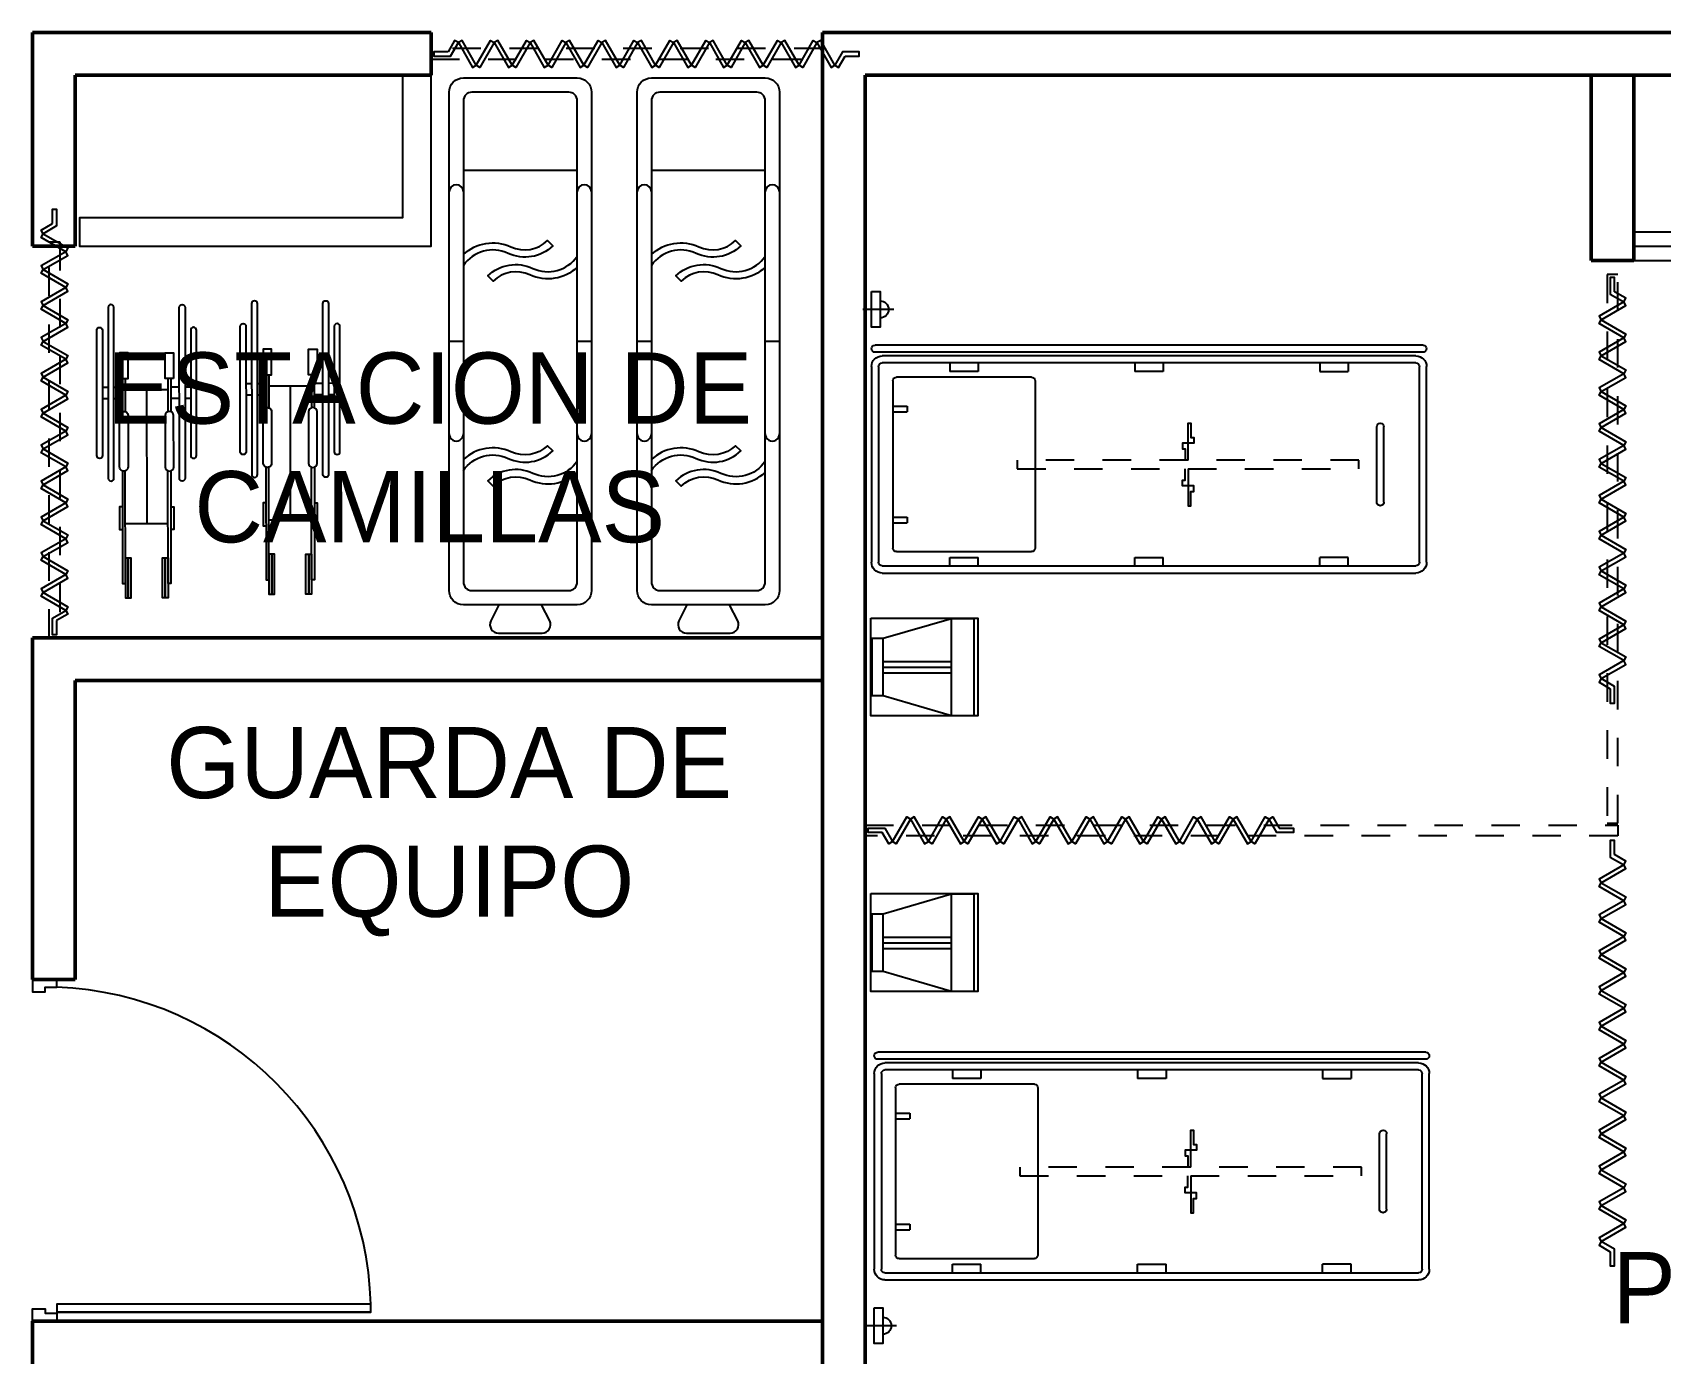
# Model space of a CAD drawing. Header units: millimetres. Extents: x 2523 to 2756, y 378 to 482.
# Drawn here: x 2583.05 to 2588.77, y 454.66 to 459.3 of the extents above; entities that cross this region are included whole.
import ezdxf

# ---------------------------------------------------------------- set-up
doc = ezdxf.new("R2010")
doc.units = ezdxf.units.MM
doc.linetypes.add('HIDDE50', pattern=[0.08, 0.05, -0.03])
for name, color, linetype in [('DUROCK', 101, 'Continuous'), ('MOBILIARIO', 161, 'Continuous'), ('PUERTAS', 2, 'Continuous'), ('TEXTOS', 3, 'Continuous')]:
    doc.layers.add(name, color=color, linetype=linetype)
doc.layers.add('MUROS', color=7, linetype='Continuous', lineweight=50)
doc.styles.add('STYLE1', font='GOTHIC.TTF')

# ---------------------------------------------------------------- blocks, each defined once
blk = doc.blocks.new('P120')
at = {"color": 2}
for points in [[(0.0161, 1.2), (0, 1.2), (0, 1.1568), (0.0443, 1.1568), (0.0443, 1.1723), (0.0853, 1.1723), (0.0853, 1.2), (0.0678, 1.2)], [(0.0161, 0), (0, 0), (0, 0.0432), (0.0443, 0.0432), (0.0443, 0.0277), (0.0853, 0.0277), (0.0853, 0), (0.0678, 0)]]:
    blk.add_lwpolyline(points, dxfattribs=at)
blk.add_lwpolyline([(1.1882, 0.0317), (0.0853, 0.0317), (1.1882, 0.0317), (1.1882, 0.0594), (0.0853, 0.0594), (0.0853, 0.0317)], close=True, dxfattribs=at)
at = {"color": 8}
blk.add_arc((0.045, 0.0294), 1.1436, 1.5037, 87.9825, dxfattribs=at)
blk = doc.blocks.new('CORT')
for points in [[(0.06, 0.0075), (0.01, 0.0075), (0.01, -0.0075), (0.0687, -0.0075), (0.0958, 0.0396), (0.0828, 0.0471)], [(0.1588, -0.0396), (0.1088, 0.0471), (0.0958, 0.0396), (0.1458, -0.0471)], [(0.1588, -0.0396), (0.2088, 0.0471), (0.2218, 0.0396), (0.1718, -0.0471)], [(0.2848, -0.0396), (0.2348, 0.0471), (0.2218, 0.0396), (0.2718, -0.0471)], [(0.2848, -0.0396), (0.3348, 0.0471), (0.3478, 0.0396), (0.2978, -0.0471)], [(0.4108, -0.0396), (0.3608, 0.0471), (0.3478, 0.0396), (0.3978, -0.0471)], [(0.4108, -0.0396), (0.4608, 0.0471), (0.4738, 0.0396), (0.4238, -0.0471)], [(0.5368, -0.0396), (0.4868, 0.0471), (0.4738, 0.0396), (0.5238, -0.0471)], [(0.5368, -0.0396), (0.5868, 0.0471), (0.5997, 0.0396), (0.5497, -0.0471)], [(0.6627, -0.0396), (0.6127, 0.0471), (0.5997, 0.0396), (0.6497, -0.0471)], [(0.6627, -0.0396), (0.7127, 0.0471), (0.7257, 0.0396), (0.6757, -0.0471)], [(0.7887, -0.0396), (0.7387, 0.0471), (0.7257, 0.0396), (0.7757, -0.0471)], [(0.7887, -0.0396), (0.8387, 0.0471), (0.8517, 0.0396), (0.8017, -0.0471)], [(0.9147, -0.0396), (0.8647, 0.0471), (0.8517, 0.0396), (0.9017, -0.0471)], [(0.9147, -0.0396), (0.9647, 0.0471), (0.9777, 0.0396), (0.9277, -0.0471)], [(1.0407, -0.0396), (0.9907, 0.0471), (0.9777, 0.0396), (1.0277, -0.0471)], [(1.0407, -0.0396), (1.0907, 0.0471), (1.1037, 0.0396), (1.0537, -0.0471)], [(1.1667, -0.0396), (1.1167, 0.0471), (1.1037, 0.0396), (1.1537, -0.0471)], [(1.1667, -0.0396), (1.2167, 0.0471), (1.2297, 0.0396), (1.1797, -0.0471)], [(1.2926, -0.0396), (1.2426, 0.0471), (1.2297, 0.0396), (1.2797, -0.0471)], [(1.2926, -0.0396), (1.3426, 0.0471), (1.3556, 0.0396), (1.3056, -0.0471)], [(1.4186, -0.0396), (1.3686, 0.0471), (1.3556, 0.0396), (1.4056, -0.0471)], [(1.4544, -0.0075), (1.5044, -0.0075), (1.5044, 0.0075), (1.4458, 0.0075), (1.4186, -0.0396), (1.4316, -0.0471)]]:
    blk.add_lwpolyline(points, close=True)
blk = doc.blocks.new('1910159')
for p, q in [((0.1207, 1.3214), (0.8082, 1.3214)), ((0.0457, -0.6161), (0.0457, 1.3089)), ((0.0707, -0.6161), (0.0707, 1.3089)), ((0.0832, -0.5911), (0.0832, 1.2839)), ((0.1082, -0.5911), (0.1082, 1.2839)), ((0.1207, 1.2964), (0.8082, 1.2964)), ((0.8207, 1.2839), (0.8207, -0.5911)), ((0.8457, 1.2839), (0.8457, -0.5911)), ((0.1582, 0.7589), (0.1582, 1.2339)), ((0.1707, 1.2464), (0.7582, 1.2464)), ((0.2595, 1.2464), (0.2595, 1.1964)), ((0.2795, 1.2464), (0.2795, 1.1964)), ((0.6495, 1.2464), (0.6495, 1.1964)), ((0.6695, 1.2464), (0.6695, 1.1964)), ((0.7707, 1.2339), (0.7707, 0.7589)), ((0.2595, 1.1964), (0.2795, 1.1964)), ((0.6495, 1.1964), (0.6695, 1.1964)), ((0.1082, 1.0464), (0.1382, 1.0464)), ((0.1382, 0.9464), (0.1382, 1.0464)), ((0.7907, 1.0464), (0.7907, 0.9464)), ((0.8207, 1.0464), (0.7907, 1.0464)), ((0.1082, 0.9464), (0.1382, 0.9464)), ((0.8207, 0.9464), (0.7907, 0.9464)), ((0.1707, 0.7464), (0.7582, 0.7464)), ((0.1082, 0.3964), (0.1382, 0.3964)), ((0.1382, 0.2964), (0.1382, 0.3964)), ((0.8207, 0.3964), (0.7907, 0.3964)), ((0.7907, 0.3964), (0.7907, 0.2964)), ((0.1082, 0.2964), (0.1382, 0.2964)), ((0.8207, 0.2964), (0.7907, 0.2964)), ((0.1082, -0.2536), (0.1382, -0.2536)), ((0.1382, -0.2536), (0.1382, -0.3536)), ((0.8207, -0.2536), (0.7907, -0.2536)), ((0.7907, -0.3536), (0.7907, -0.2536)), ((0.1082, -0.3536), (0.1382, -0.3536)), ((0.8207, -0.3536), (0.7907, -0.3536)), ((0.597, -0.4536), (0.332, -0.4536)), ((0.597, -0.4786), (0.332, -0.4786)), ((0.8082, -0.6036), (0.1207, -0.6036)), ((0.8082, -0.6286), (0.1207, -0.6286))]:
    blk.add_line(p, q)
for centre, radius, start, end in [((0.0582, 1.3089), 0.0125, 0, 180), ((0.1207, 1.2839), 0.0375, 90, 180), ((0.8082, 1.2839), 0.0375, 0, 90), ((0.1207, 1.2839), 0.0125, 90, 180), ((0.8082, 1.2839), 0.0125, 0, 90), ((0.1707, 1.2339), 0.0125, 90, 180), ((0.7582, 1.2339), 0.0125, 0, 90), ((0.1707, 0.7589), 0.0125, 180, 270), ((0.7582, 0.7589), 0.0125, 270, 0), ((0.332, -0.4661), 0.0125, 90, 270), ((0.597, -0.4661), 0.0125, 270, 90), ((0.0582, -0.6161), 0.0125, 180, 0), ((0.1207, -0.5911), 0.0375, 180, 270), ((0.1207, -0.5911), 0.0125, 180, 270), ((0.8082, -0.5911), 0.0375, 270, 0), ((0.8082, -0.5911), 0.0125, 270, 0)]:
    blk.add_arc(centre, radius, start, end)
blk = doc.blocks.new('37830054')
for points in [[(0.6, 0.015), (0.6, 0.145), (0.59, 0.145), (0.59, 0.095), (0.58, 0.095), (0.58, 0.075), (0.6, 0.075), (0.61, 0.075), (0.62, 0.075), (0.62, 0.055), (0.61, 0.055), (0.61, 0.015)], [(0.6, -0.015), (0.6, -0.145), (0.59, -0.145), (0.59, -0.095), (0.58, -0.095), (0.58, -0.075), (0.6, -0.075), (0.61, -0.075), (0.62, -0.075), (0.62, -0.055), (0.61, -0.055), (0.61, -0.015)]]:
    blk.add_lwpolyline(points)
at = {"color": 8, "linetype": 'HIDDE50'}
blk.add_lwpolyline([(0, -0.015), (0, 0.015), (1.2, 0.015), (1.2, -0.015)], close=True, dxfattribs=at)
blk = doc.blocks.new('38100051P')
for p, q in [((-0.245, 0.155), (-0.245, 0.135)), ((-0.245, 0.115), (-0.245, 0.085)), ((-0.205, 0.155), (-0.205, 0.135)), ((-0.205, 0.115), (-0.205, 0.085)), ((-0.275, 0.085), (-0.1591, 0.085)), ((-0.275, 0.075), (-0.1591, 0.075)), ((-0.235, 0.075), (-0.235, -0.075)), ((0.235, 0.075), (0.235, -0.075)), ((-0.235, 0), (0.235, 0)), ((-0.275, -0.075), (-0.1591, -0.075)), ((-0.275, -0.085), (-0.1591, -0.085)), ((-0.245, -0.115), (-0.245, -0.085)), ((-0.205, -0.115), (-0.205, -0.085)), ((-0.245, -0.155), (-0.245, -0.135)), ((-0.205, -0.155), (-0.205, -0.135))]:
    blk.add_line(p, q)
at = {"color": 8}
for points in [[(-0.005, 0.155, 1), (-0.005, 0.175), (-0.445, 0.175, 1), (-0.445, 0.155)], [(-0.525, 0.115, -1), (-0.525, 0.135), (0.075, 0.135, -1), (0.075, 0.115)], [(0.075, -0.135, 1), (0.075, -0.115), (-0.525, -0.115, 1), (-0.525, -0.135)], [(-0.005, -0.155, -1), (-0.005, -0.175), (-0.445, -0.175, -1), (-0.445, -0.155)]]:
    blk.add_lwpolyline(points, format="xyb", close=True, dxfattribs=at)
for points in [[(-0.275, 0.095), (-0.275, 0.065), (-0.365, 0.065), (-0.365, 0.095)], [(-0.275, -0.095), (-0.275, -0.065), (-0.365, -0.065), (-0.365, -0.095)]]:
    blk.add_lwpolyline(points, close=True)
for points in [[(-0.145, 0.095, 1), (-0.145, 0.065), (0.035, 0.065, 1), (0.035, 0.095)], [(-0.145, -0.095, -1), (-0.145, -0.065), (0.035, -0.065, -1), (0.035, -0.095)]]:
    blk.add_lwpolyline(points, format="xyb", close=True)
for points in [[(0.0491, 0.085), (0.445, 0.085), (0.445, 0.075), (0.0491, 0.075)], [(0.175, 0.085), (0.175, 0.095), (0.255, 0.095), (0.255, 0.085)], [(0.0491, -0.085), (0.445, -0.085), (0.445, -0.075), (0.0491, -0.075)], [(0.175, -0.085), (0.175, -0.095), (0.255, -0.095), (0.255, -0.085)]]:
    blk.add_lwpolyline(points)
for points in [[(0.355, 0.075), (0.495, 0.075), (0.495, 0.065), (0.355, 0.065), (0.355, 0.075)], [(0.355, 0.065), (0.495, 0.065), (0.495, 0.055), (0.355, 0.055), (0.355, 0.065)], [(0.355, -0.065), (0.495, -0.065), (0.495, -0.055), (0.355, -0.055), (0.355, -0.065)], [(0.355, -0.075), (0.495, -0.075), (0.495, -0.065), (0.355, -0.065), (0.355, -0.075)]]:
    blk.add_lwpolyline(points, dxfattribs=at)
blk = doc.blocks.new('31910050')
for p, q in [((0.925, 0.25), (0.925, 0.2)), ((0.325, 0.2), (0.325, -0.2)), ((0.925, -0.2), (0.925, -0.25))]:
    blk.add_line(p, q)
for points in [[(1.8, 0.25, -0.414214), (1.85, 0.2), (1.85, -0.2, -0.414214), (1.8, -0.25), (0.05, -0.25, -0.414214), (0, -0.2), (0, 0.2, -0.414214), (0.05, 0.25)], [(1.77, -0.2, 0.414214), (1.8, -0.17), (1.8, 0.17, 0.414214), (1.77, 0.2), (0.08, 0.2, 0.414214), (0.05, 0.17), (0.05, -0.17, 0.414214), (0.08, -0.2)]]:
    blk.add_lwpolyline(points, format="xyb", close=True)
for points in [[(0.6646, 0.2, -0.307258), (0.6917, 0.0337, 0.309465), (0.7132, -0.0952), (0.6951, -0.1141, -0.313297), (0.6687, 0.0436, 0.368079), (0.6263, 0.2)], [(1.3463, 0.2, -0.368079), (1.3886, 0.0436, 0.313297), (1.4151, -0.1141), (1.4332, -0.0952, -0.309465), (1.4116, 0.0337, 0.307258), (1.3845, 0.2)], [(0.6205, -0.2, -0.308345), (0.593, -0.0333, 0.309465), (0.5714, 0.0956), (0.5895, 0.1145, -0.313297), (0.616, -0.0431, 0.369823), (0.659, -0.2, 0.369823)], [(1.3789, -0.2, -0.369823), (1.3359, -0.0431, 0.313297), (1.3095, 0.1145), (1.2914, 0.0956, -0.309465), (1.3129, -0.0333, 0.308345), (1.3404, -0.2, 0.308345)], [(1.85, -0.075), (1.9066, -0.1033, 0.557537), (1.95, -0.0765), (1.95, 0.0765, 0.557537), (1.9066, 0.1033), (1.85, 0.075)]]:
    blk.add_lwpolyline(points, format="xyb")
for centre, start, end in [((0.4, 0.225), 90, 270), ((1.25, 0.225), 270, 90), ((0.4, -0.225), 90, 270), ((1.25, -0.225), 270, 90)]:
    blk.add_arc(centre, 0.025, start, end)
blk = doc.blocks.new('11160302')
blk.add_line((0, -0.1088), (0, 0))
blk.add_lwpolyline([(-0.0625, -0.03), (-0.0625, -0.06), (0.0625, -0.06), (0.0625, -0.03)], close=True)
blk.add_arc((0, -0.06), 0.03, 180, 0)

msp = doc.modelspace()

# ---------------------------------------------------------------- linework, layer by layer
at = {"color": 8, "linetype": 'HIDDE50'}
for points in [[(2584.4505, 459.2056), (2585.8255, 459.2056), (2585.8255, 459.2431), (2584.4505, 459.2431)], [(2584.4505, 459.2056), (2585.8255, 459.2056), (2585.8255, 459.2431), (2584.4505, 459.2431)], [(2583.109, 457.1743), (2583.109, 458.5641), (2583.1465, 458.5641), (2583.1465, 457.1743)], [(2588.5818, 458.4493), (2588.5818, 456.5227), (2588.6193, 456.5227), (2588.6193, 458.4493)], [(2585.9755, 456.5165), (2588.6191, 456.5165), (2588.6191, 456.479), (2585.9755, 456.479)]]:
    msp.add_lwpolyline(points, close=True, dxfattribs=at)
at = {"layer": 'DUROCK'}
msp.add_lwpolyline([(2584.3505, 459.1493), (2584.3505, 458.6493), (2583.2159, 458.6493), (2583.2159, 458.5493), (2584.4505, 458.5493), (2584.4505, 459.1493)], dxfattribs=at)
at = {"layer": 'MOBILIARIO'}
for p, q in [((2586.2787, 456.901), (2586.2787, 457.241)), ((2586.0387, 457.091), (2586.2787, 457.091)), ((2586.0387, 457.071), (2586.2787, 457.071)), ((2586.0387, 457.051), (2586.2787, 457.051)), ((2586.2787, 455.9333), (2586.2787, 456.2733)), ((2586.0387, 456.1233), (2586.2787, 456.1233)), ((2586.0387, 456.1033), (2586.2787, 456.1033)), ((2586.0387, 456.0833), (2586.2787, 456.0833))]:
    msp.add_line(p, q, dxfattribs=at)
for points in [[(2585.9955, 457.2432), (2586.3715, 457.2432), (2586.3715, 456.8998), (2585.9955, 456.8998)], [(2585.9987, 457.171), (2585.9987, 456.971), (2586.0387, 456.971), (2586.2787, 456.901), (2586.3587, 456.901), (2586.3587, 457.241), (2586.2787, 457.241), (2586.0387, 457.171)], [(2585.9955, 456.2756), (2586.3715, 456.2756), (2586.3715, 455.9321), (2585.9955, 455.9321)], [(2585.9987, 456.2033), (2585.9987, 456.0033), (2586.0387, 456.0033), (2586.2787, 455.9333), (2586.3587, 455.9333), (2586.3587, 456.2733), (2586.2787, 456.2733), (2586.0387, 456.2033)]]:
    msp.add_lwpolyline(points, close=True, dxfattribs=at)
for points in [[(2586.0387, 456.971), (2586.0387, 457.171)], [(2586.0387, 456.0033), (2586.0387, 456.2033)]]:
    msp.add_lwpolyline(points, dxfattribs=at)
at = {"layer": 'MUROS'}
for p, q in [((2583.0505, 459.2993), (2583.0505, 458.5493)), ((2584.4505, 459.2993), (2583.0505, 459.2993)), ((2584.4505, 459.1493), (2584.4505, 459.2993)), ((2585.8255, 459.2993), (2585.8255, 451.9493)), ((2595.5755, 459.2993), (2585.8255, 459.2993)), ((2583.2005, 458.5493), (2583.2005, 459.1493)), ((2583.2005, 459.1493), (2584.4505, 459.1493)), ((2585.9755, 452.0993), (2585.9755, 459.1493)), ((2585.9755, 459.1493), (2595.4255, 459.1493)), ((2588.5255, 459.1493), (2588.5255, 458.4993)), ((2588.6755, 459.1493), (2588.6755, 458.4993)), ((2583.2005, 458.5493), (2583.0505, 458.5493)), ((2588.6755, 458.4993), (2588.5255, 458.4993)), ((2583.0505, 457.1743), (2583.0505, 455.9743)), ((2585.8255, 457.1743), (2583.0505, 457.1743)), ((2583.2005, 457.0243), (2583.2005, 455.9743)), ((2583.2005, 457.0243), (2585.8255, 457.0243)), ((2583.2005, 455.9743), (2583.0505, 455.9743)), ((2583.0505, 454.7743), (2583.0505, 454.6243)), ((2583.0505, 454.5743), (2583.0505, 454.7743)), ((2585.8255, 454.7743), (2583.0505, 454.7743))]:
    msp.add_line(p, q, dxfattribs=at)
at = {"layer": 'PUERTAS'}
for p, q in [((2588.6755, 458.5993), (2591.0505, 458.5993)), ((2588.6755, 458.5493), (2591.0505, 458.5493)), ((2588.6755, 458.4993), (2591.0505, 458.4993))]:
    msp.add_line(p, q, dxfattribs=at)

# ---------------------------------------------------------------- block references
at = {"layer": 'MOBILIARIO', "extrusion": (0, 0, -1), "xscale": -1, "zscale": -1}
msp.add_blockref('CORT', (-2584.4505, 459.2243), dxfattribs=at)
at = {"layer": 'MOBILIARIO'}
msp.add_blockref('CORT', (2584.4505, 459.2243), dxfattribs=at)
for name, p, rotation in [('31910050', (2584.7639, 459.14), 270), ('31910050', (2585.4244, 459.14), 270), ('CORT', (2588.6005, 458.4493), 269.9999999998176), ('38100051P', (2583.4513, 457.8092), 270.0266153424304), ('38100051P', (2583.9554, 457.8225), 270.0266153424304), ('CORT', (2588.6005, 456.4727), 270)]:
    msp.add_blockref(name, p, dxfattribs=dict(at, rotation=rotation))
at = {"layer": 'MOBILIARIO', "xscale": -1}
for name, p, rotation in [('CORT', (2583.1277, 457.1743), 270.0000000000782), ('11160302', (2585.9676, 458.3272), 90.00000000015635), ('1910159', (2587.319, 458.2472), 89.99999999981758), ('CORT', (2585.9755, 456.4977), 180), ('11160302', (2585.9772, 454.7583), 90.00000000015635)]:
    msp.add_blockref(name, p, dxfattribs=dict(at, rotation=rotation))
at = {"layer": 'MOBILIARIO', "linetype": 'Continuous', "xscale": -1}
msp.add_blockref('37830054', (2587.7097, 457.7827), dxfattribs=at)
at = {"layer": 'MOBILIARIO', "extrusion": (0, 0, -1), "zscale": -1}
for name, p, rotation in [('CORT', (-2585.9755, 456.4977), 179.9999999996157), ('1910159', (-2587.3286, 455.7646), 270)]:
    msp.add_blockref(name, p, dxfattribs=dict(at, rotation=rotation))
at = {"layer": 'MOBILIARIO', "linetype": 'Continuous', "extrusion": (0, 0, -1), "zscale": -1}
msp.add_blockref('37830054', (-2587.7193, 455.3002), dxfattribs=at)
at = {"layer": 'PUERTAS'}
msp.add_blockref('P120', (2583.0505, 454.7743), dxfattribs=at)

# ---------------------------------------------------------------- texts
at = {"layer": 'TEXTOS', "char_height": 0.25, "attachment_point": 5, "style": 'STYLE1'}
for s, insert, width in [('ESTACION DE CAMILLAS', (2584.4456, 457.8408), 2.925303), ('GUARDA DE EQUIPO ', (2584.514, 456.4933), 2.622977), ('RECUPERACION POST-OPERATORIA', (2590.207, 455.0985), 2.925303)]:
    msp.add_mtext(s, dxfattribs=dict(at, insert=insert, width=width))

doc.saveas('drawing.dxf')
